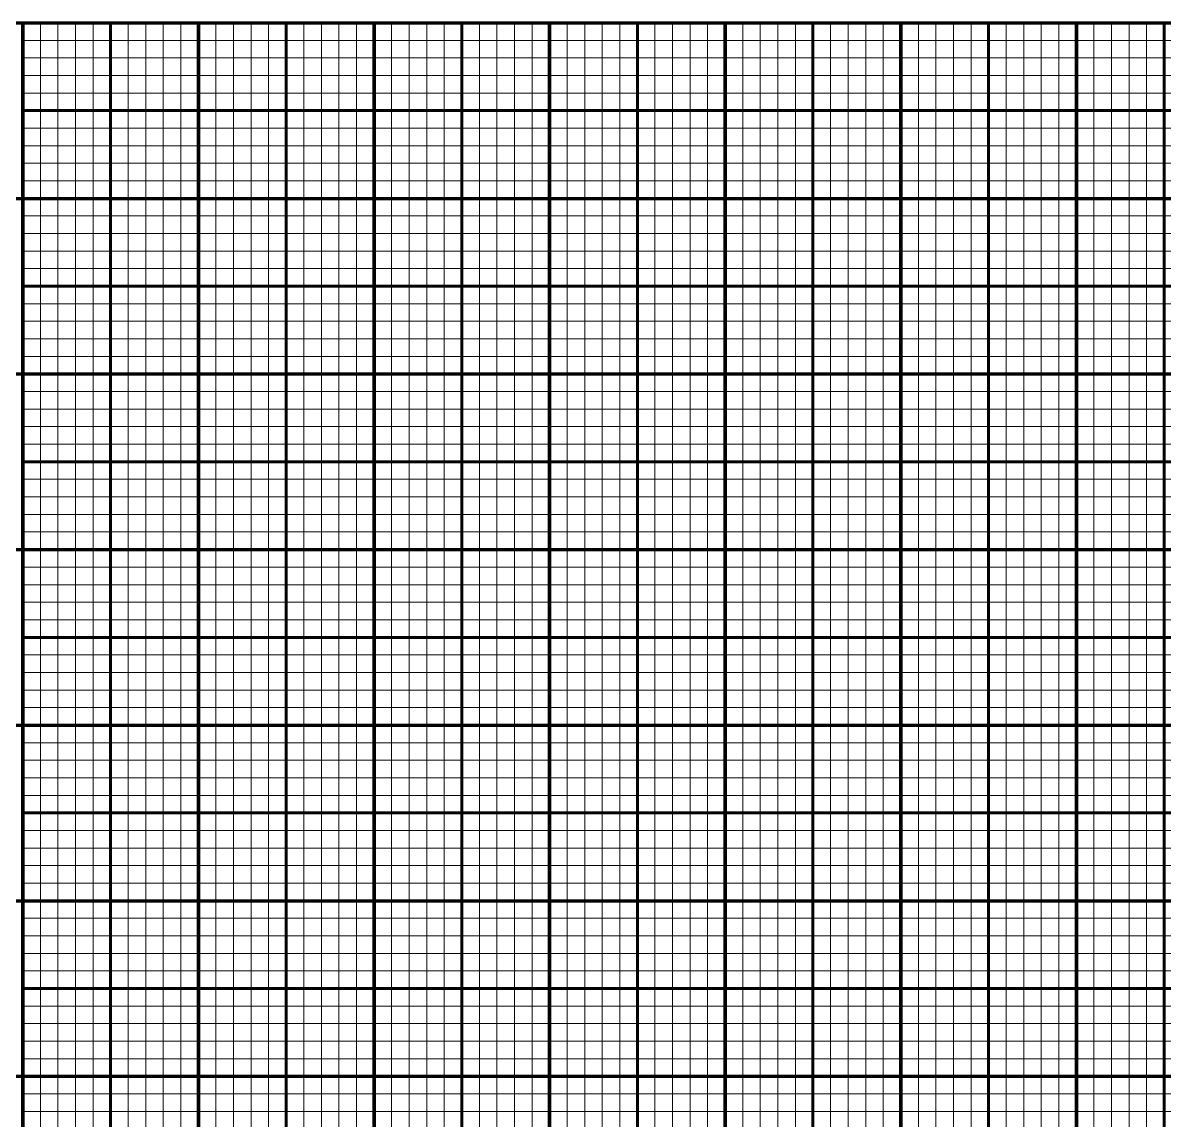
# Model space of a CAD drawing. Header units: millimetres. Extents: x -34 to 216, y -1 to 249.
# Drawn here: x 25.8 to 90.8, y 186.3 to 248.8 of the extents above; entities that cross this region are included whole.
import ezdxf

# ---------------------------------------------------------------- set-up
doc = ezdxf.new("R2010")
doc.units = ezdxf.units.MM
for name, pattern in [('K5LT_BASIC', [0]), ('K5LT_REINFORCED', [0]), ('K5LT_THIN', [0])]:
    doc.linetypes.add(name, pattern=pattern)

msp = doc.modelspace()

# ---------------------------------------------------------------- linework, layer by layer
at = {"color": 134, "linetype": 'K5LT_REINFORCED', "lineweight": 100, "true_color": 0x009696}
for p, q in [((15.771, 248.803), (25.771, 248.803)), ((25.771, 238.803), (25.771, 248.803)), ((25.771, 248.803), (35.771, 248.803)), ((25.771, 248.803), (25.771, 238.803)), ((35.771, 238.803), (35.771, 248.803)), ((35.771, 248.803), (45.771, 248.803)), ((35.771, 248.803), (35.771, 238.803)), ((45.771, 238.803), (45.771, 248.803)), ((45.771, 248.803), (55.771, 248.803)), ((45.771, 248.803), (45.771, 238.803)), ((55.771, 238.803), (55.771, 248.803)), ((55.771, 248.803), (65.771, 248.803)), ((55.771, 248.803), (55.771, 238.803)), ((65.771, 238.803), (65.771, 248.803)), ((65.771, 248.803), (75.771, 248.803)), ((65.771, 248.803), (65.771, 238.803)), ((75.771, 238.803), (75.771, 248.803)), ((75.771, 248.803), (85.771, 248.803)), ((75.771, 248.803), (75.771, 238.803)), ((85.771, 238.803), (85.771, 248.803)), ((85.771, 248.803), (95.771, 248.803)), ((85.771, 248.803), (85.771, 238.803)), ((15.771, 238.803), (25.771, 238.803)), ((15.771, 238.803), (25.771, 238.803)), ((25.771, 228.803), (25.771, 238.803)), ((25.771, 238.803), (35.771, 238.803)), ((25.771, 238.803), (25.771, 228.803)), ((25.771, 238.803), (35.771, 238.803)), ((35.771, 228.803), (35.771, 238.803)), ((35.771, 238.803), (45.771, 238.803)), ((35.771, 238.803), (35.771, 228.803)), ((35.771, 238.803), (45.771, 238.803)), ((45.771, 228.803), (45.771, 238.803)), ((45.771, 238.803), (55.771, 238.803)), ((45.771, 238.803), (45.771, 228.803)), ((45.771, 238.803), (55.771, 238.803)), ((55.771, 228.803), (55.771, 238.803)), ((55.771, 238.803), (65.771, 238.803)), ((55.771, 238.803), (55.771, 228.803)), ((55.771, 238.803), (65.771, 238.803)), ((65.771, 228.803), (65.771, 238.803)), ((65.771, 238.803), (75.771, 238.803)), ((65.771, 238.803), (65.771, 228.803)), ((65.771, 238.803), (75.771, 238.803)), ((75.771, 228.803), (75.771, 238.803)), ((75.771, 238.803), (85.771, 238.803)), ((75.771, 238.803), (75.771, 228.803)), ((75.771, 238.803), (85.771, 238.803)), ((85.771, 228.803), (85.771, 238.803)), ((85.771, 238.803), (95.771, 238.803)), ((85.771, 238.803), (85.771, 228.803)), ((85.771, 238.803), (95.771, 238.803)), ((15.771, 228.803), (25.771, 228.803)), ((15.771, 228.803), (25.771, 228.803)), ((25.771, 218.803), (25.771, 228.803)), ((25.771, 228.803), (35.771, 228.803)), ((25.771, 228.803), (25.771, 218.803)), ((25.771, 228.803), (35.771, 228.803)), ((35.771, 218.803), (35.771, 228.803)), ((35.771, 228.803), (45.771, 228.803)), ((35.771, 228.803), (35.771, 218.803)), ((35.771, 228.803), (45.771, 228.803)), ((45.771, 218.803), (45.771, 228.803)), ((45.771, 228.803), (55.771, 228.803)), ((45.771, 228.803), (45.771, 218.803)), ((45.771, 228.803), (55.771, 228.803)), ((55.771, 218.803), (55.771, 228.803)), ((55.771, 228.803), (65.771, 228.803)), ((55.771, 228.803), (55.771, 218.803)), ((55.771, 228.803), (65.771, 228.803)), ((65.771, 218.803), (65.771, 228.803)), ((65.771, 228.803), (75.771, 228.803)), ((65.771, 228.803), (65.771, 218.803)), ((65.771, 228.803), (75.771, 228.803)), ((75.771, 218.803), (75.771, 228.803)), ((75.771, 228.803), (85.771, 228.803)), ((75.771, 228.803), (75.771, 218.803)), ((75.771, 228.803), (85.771, 228.803)), ((85.771, 218.803), (85.771, 228.803)), ((85.771, 228.803), (95.771, 228.803)), ((85.771, 228.803), (85.771, 218.803)), ((85.771, 228.803), (95.771, 228.803)), ((15.771, 218.803), (25.771, 218.803)), ((15.771, 218.803), (25.771, 218.803)), ((25.771, 208.803), (25.771, 218.803)), ((25.771, 218.803), (35.771, 218.803)), ((25.771, 218.803), (25.771, 208.803)), ((25.771, 218.803), (35.771, 218.803)), ((35.771, 208.803), (35.771, 218.803)), ((35.771, 218.803), (45.771, 218.803)), ((35.771, 218.803), (35.771, 208.803)), ((35.771, 218.803), (45.771, 218.803)), ((45.771, 208.803), (45.771, 218.803)), ((45.771, 218.803), (55.771, 218.803)), ((45.771, 218.803), (45.771, 208.803)), ((45.771, 218.803), (55.771, 218.803)), ((55.771, 208.803), (55.771, 218.803)), ((55.771, 218.803), (65.771, 218.803)), ((55.771, 218.803), (55.771, 208.803)), ((55.771, 218.803), (65.771, 218.803)), ((65.771, 208.803), (65.771, 218.803)), ((65.771, 218.803), (75.771, 218.803)), ((65.771, 218.803), (65.771, 208.803)), ((65.771, 218.803), (75.771, 218.803)), ((75.771, 208.803), (75.771, 218.803)), ((75.771, 218.803), (85.771, 218.803)), ((75.771, 218.803), (75.771, 208.803)), ((75.771, 218.803), (85.771, 218.803)), ((85.771, 208.803), (85.771, 218.803)), ((85.771, 218.803), (95.771, 218.803)), ((85.771, 218.803), (85.771, 208.803)), ((85.771, 218.803), (95.771, 218.803)), ((15.771, 208.803), (25.771, 208.803)), ((15.771, 208.803), (25.771, 208.803)), ((25.771, 198.803), (25.771, 208.803)), ((25.771, 208.803), (35.771, 208.803)), ((25.771, 208.803), (25.771, 198.803)), ((25.771, 208.803), (35.771, 208.803)), ((35.771, 198.803), (35.771, 208.803)), ((35.771, 208.803), (45.771, 208.803)), ((35.771, 208.803), (35.771, 198.803)), ((35.771, 208.803), (45.771, 208.803)), ((45.771, 198.803), (45.771, 208.803)), ((45.771, 208.803), (55.771, 208.803)), ((45.771, 208.803), (45.771, 198.803)), ((45.771, 208.803), (55.771, 208.803)), ((55.771, 198.803), (55.771, 208.803)), ((55.771, 208.803), (65.771, 208.803)), ((55.771, 208.803), (55.771, 198.803)), ((55.771, 208.803), (65.771, 208.803)), ((65.771, 198.803), (65.771, 208.803)), ((65.771, 208.803), (75.771, 208.803)), ((65.771, 208.803), (65.771, 198.803)), ((65.771, 208.803), (75.771, 208.803)), ((75.771, 198.803), (75.771, 208.803)), ((75.771, 208.803), (85.771, 208.803)), ((75.771, 208.803), (75.771, 198.803)), ((75.771, 208.803), (85.771, 208.803)), ((85.771, 198.803), (85.771, 208.803)), ((85.771, 208.803), (95.771, 208.803)), ((85.771, 208.803), (85.771, 198.803)), ((85.771, 208.803), (95.771, 208.803)), ((15.771, 198.803), (25.771, 198.803)), ((15.771, 198.803), (25.771, 198.803)), ((25.771, 188.803), (25.771, 198.803)), ((25.771, 198.803), (35.771, 198.803)), ((25.771, 198.803), (25.771, 188.803)), ((25.771, 198.803), (35.771, 198.803)), ((35.771, 188.803), (35.771, 198.803)), ((35.771, 198.803), (45.771, 198.803)), ((35.771, 198.803), (35.771, 188.803)), ((35.771, 198.803), (45.771, 198.803)), ((45.771, 188.803), (45.771, 198.803)), ((45.771, 198.803), (55.771, 198.803)), ((45.771, 198.803), (45.771, 188.803)), ((45.771, 198.803), (55.771, 198.803)), ((55.771, 188.803), (55.771, 198.803)), ((55.771, 198.803), (65.771, 198.803)), ((55.771, 198.803), (55.771, 188.803)), ((55.771, 198.803), (65.771, 198.803)), ((65.771, 188.803), (65.771, 198.803)), ((65.771, 198.803), (75.771, 198.803)), ((65.771, 198.803), (65.771, 188.803)), ((65.771, 198.803), (75.771, 198.803)), ((75.771, 188.803), (75.771, 198.803)), ((75.771, 198.803), (85.771, 198.803)), ((75.771, 198.803), (75.771, 188.803)), ((75.771, 198.803), (85.771, 198.803)), ((85.771, 188.803), (85.771, 198.803)), ((85.771, 198.803), (95.771, 198.803)), ((85.771, 198.803), (85.771, 188.803)), ((85.771, 198.803), (95.771, 198.803)), ((15.771, 188.803), (25.771, 188.803)), ((15.771, 188.803), (25.771, 188.803)), ((25.771, 178.803), (25.771, 188.803)), ((25.771, 188.803), (35.771, 188.803)), ((25.771, 188.803), (25.771, 178.803)), ((25.771, 188.803), (35.771, 188.803)), ((35.771, 178.803), (35.771, 188.803)), ((35.771, 188.803), (45.771, 188.803)), ((35.771, 188.803), (35.771, 178.803)), ((35.771, 188.803), (45.771, 188.803)), ((45.771, 178.803), (45.771, 188.803)), ((45.771, 188.803), (55.771, 188.803)), ((45.771, 188.803), (45.771, 178.803)), ((45.771, 188.803), (55.771, 188.803)), ((55.771, 178.803), (55.771, 188.803)), ((55.771, 188.803), (65.771, 188.803)), ((55.771, 188.803), (55.771, 178.803)), ((55.771, 188.803), (65.771, 188.803)), ((65.771, 178.803), (65.771, 188.803)), ((65.771, 188.803), (75.771, 188.803)), ((65.771, 188.803), (65.771, 178.803)), ((65.771, 188.803), (75.771, 188.803)), ((75.771, 178.803), (75.771, 188.803)), ((75.771, 188.803), (85.771, 188.803)), ((75.771, 188.803), (75.771, 178.803)), ((75.771, 188.803), (85.771, 188.803)), ((85.771, 178.803), (85.771, 188.803)), ((85.771, 188.803), (95.771, 188.803)), ((85.771, 188.803), (85.771, 178.803)), ((85.771, 188.803), (95.771, 188.803))]:
    msp.add_line(p, q, dxfattribs=at)
at = {"color": 7, "linetype": 'K5LT_THIN', "lineweight": 18}
for p, q in [((26.771, 248.803), (26.771, 238.803)), ((27.771, 248.803), (27.771, 238.803)), ((28.771, 248.803), (28.771, 238.803)), ((29.771, 248.803), (29.771, 238.803)), ((31.771, 248.803), (31.771, 238.803)), ((32.771, 248.803), (32.771, 238.803)), ((33.771, 248.803), (33.771, 238.803)), ((34.771, 248.803), (34.771, 238.803)), ((36.771, 248.803), (36.771, 238.803)), ((37.771, 248.803), (37.771, 238.803)), ((38.771, 248.803), (38.771, 238.803)), ((39.771, 248.803), (39.771, 238.803)), ((41.771, 248.803), (41.771, 238.803)), ((42.771, 248.803), (42.771, 238.803)), ((43.771, 248.803), (43.771, 238.803)), ((44.771, 248.803), (44.771, 238.803)), ((46.771, 248.803), (46.771, 238.803)), ((47.771, 248.803), (47.771, 238.803)), ((48.771, 248.803), (48.771, 238.803)), ((49.771, 248.803), (49.771, 238.803)), ((51.771, 248.803), (51.771, 238.803)), ((52.771, 248.803), (52.771, 238.803)), ((53.771, 248.803), (53.771, 238.803)), ((54.771, 248.803), (54.771, 238.803)), ((56.771, 248.803), (56.771, 238.803)), ((57.771, 248.803), (57.771, 238.803)), ((58.771, 248.803), (58.771, 238.803)), ((59.771, 248.803), (59.771, 238.803)), ((61.771, 248.803), (61.771, 238.803)), ((62.771, 248.803), (62.771, 238.803)), ((63.771, 248.803), (63.771, 238.803)), ((64.771, 248.803), (64.771, 238.803)), ((66.771, 248.803), (66.771, 238.803)), ((67.771, 248.803), (67.771, 238.803)), ((68.771, 248.803), (68.771, 238.803)), ((69.771, 248.803), (69.771, 238.803)), ((71.771, 248.803), (71.771, 238.803)), ((72.771, 248.803), (72.771, 238.803)), ((73.771, 248.803), (73.771, 238.803)), ((74.771, 248.803), (74.771, 238.803)), ((76.771, 248.803), (76.771, 238.803)), ((77.771, 248.803), (77.771, 238.803)), ((78.771, 248.803), (78.771, 238.803)), ((79.771, 248.803), (79.771, 238.803)), ((81.771, 248.803), (81.771, 238.803)), ((82.771, 248.803), (82.771, 238.803)), ((83.771, 248.803), (83.771, 238.803)), ((84.771, 248.803), (84.771, 238.803)), ((86.771, 248.803), (86.771, 238.803)), ((87.771, 248.803), (87.771, 238.803)), ((88.771, 248.803), (88.771, 238.803)), ((89.771, 248.803), (89.771, 238.803)), ((25.771, 247.803), (35.771, 247.803)), ((35.771, 247.803), (45.771, 247.803)), ((45.771, 247.803), (55.771, 247.803)), ((55.771, 247.803), (65.771, 247.803)), ((65.771, 247.803), (75.771, 247.803)), ((75.771, 247.803), (85.771, 247.803)), ((85.771, 247.803), (95.771, 247.803)), ((25.771, 246.803), (35.771, 246.803)), ((35.771, 246.803), (45.771, 246.803)), ((45.771, 246.803), (55.771, 246.803)), ((55.771, 246.803), (65.771, 246.803)), ((65.771, 246.803), (75.771, 246.803)), ((75.771, 246.803), (85.771, 246.803)), ((85.771, 246.803), (95.771, 246.803)), ((25.771, 245.803), (35.771, 245.803)), ((35.771, 245.803), (45.771, 245.803)), ((45.771, 245.803), (55.771, 245.803)), ((55.771, 245.803), (65.771, 245.803)), ((65.771, 245.803), (75.771, 245.803)), ((75.771, 245.803), (85.771, 245.803)), ((85.771, 245.803), (95.771, 245.803)), ((25.771, 244.803), (35.771, 244.803)), ((35.771, 244.803), (45.771, 244.803)), ((45.771, 244.803), (55.771, 244.803)), ((55.771, 244.803), (65.771, 244.803)), ((65.771, 244.803), (75.771, 244.803)), ((75.771, 244.803), (85.771, 244.803)), ((85.771, 244.803), (95.771, 244.803)), ((25.771, 242.803), (35.771, 242.803)), ((35.771, 242.803), (45.771, 242.803)), ((45.771, 242.803), (55.771, 242.803)), ((55.771, 242.803), (65.771, 242.803)), ((65.771, 242.803), (75.771, 242.803)), ((75.771, 242.803), (85.771, 242.803)), ((85.771, 242.803), (95.771, 242.803)), ((25.771, 241.803), (35.771, 241.803)), ((35.771, 241.803), (45.771, 241.803)), ((45.771, 241.803), (55.771, 241.803)), ((55.771, 241.803), (65.771, 241.803)), ((65.771, 241.803), (75.771, 241.803)), ((75.771, 241.803), (85.771, 241.803)), ((85.771, 241.803), (95.771, 241.803)), ((25.771, 240.803), (35.771, 240.803)), ((35.771, 240.803), (45.771, 240.803)), ((45.771, 240.803), (55.771, 240.803)), ((55.771, 240.803), (65.771, 240.803)), ((65.771, 240.803), (75.771, 240.803)), ((75.771, 240.803), (85.771, 240.803)), ((85.771, 240.803), (95.771, 240.803)), ((25.771, 239.803), (35.771, 239.803)), ((35.771, 239.803), (45.771, 239.803)), ((45.771, 239.803), (55.771, 239.803)), ((55.771, 239.803), (65.771, 239.803)), ((65.771, 239.803), (75.771, 239.803)), ((75.771, 239.803), (85.771, 239.803)), ((85.771, 239.803), (95.771, 239.803)), ((26.771, 238.803), (26.771, 228.803)), ((27.771, 238.803), (27.771, 228.803)), ((28.771, 238.803), (28.771, 228.803)), ((29.771, 238.803), (29.771, 228.803)), ((31.771, 238.803), (31.771, 228.803)), ((32.771, 238.803), (32.771, 228.803)), ((33.771, 238.803), (33.771, 228.803)), ((34.771, 238.803), (34.771, 228.803)), ((36.771, 238.803), (36.771, 228.803)), ((37.771, 238.803), (37.771, 228.803)), ((38.771, 238.803), (38.771, 228.803)), ((39.771, 238.803), (39.771, 228.803)), ((41.771, 238.803), (41.771, 228.803)), ((42.771, 238.803), (42.771, 228.803)), ((43.771, 238.803), (43.771, 228.803)), ((44.771, 238.803), (44.771, 228.803)), ((46.771, 238.803), (46.771, 228.803)), ((47.771, 238.803), (47.771, 228.803)), ((48.771, 238.803), (48.771, 228.803)), ((49.771, 238.803), (49.771, 228.803)), ((51.771, 238.803), (51.771, 228.803)), ((52.771, 238.803), (52.771, 228.803)), ((53.771, 238.803), (53.771, 228.803)), ((54.771, 238.803), (54.771, 228.803)), ((56.771, 238.803), (56.771, 228.803)), ((57.771, 238.803), (57.771, 228.803)), ((58.771, 238.803), (58.771, 228.803)), ((59.771, 238.803), (59.771, 228.803)), ((61.771, 238.803), (61.771, 228.803)), ((62.771, 238.803), (62.771, 228.803)), ((63.771, 238.803), (63.771, 228.803)), ((64.771, 238.803), (64.771, 228.803)), ((66.771, 238.803), (66.771, 228.803)), ((67.771, 238.803), (67.771, 228.803)), ((68.771, 238.803), (68.771, 228.803)), ((69.771, 238.803), (69.771, 228.803)), ((71.771, 238.803), (71.771, 228.803)), ((72.771, 238.803), (72.771, 228.803)), ((73.771, 238.803), (73.771, 228.803)), ((74.771, 238.803), (74.771, 228.803)), ((76.771, 238.803), (76.771, 228.803)), ((77.771, 238.803), (77.771, 228.803)), ((78.771, 238.803), (78.771, 228.803)), ((79.771, 238.803), (79.771, 228.803)), ((81.771, 238.803), (81.771, 228.803)), ((82.771, 238.803), (82.771, 228.803)), ((83.771, 238.803), (83.771, 228.803)), ((84.771, 238.803), (84.771, 228.803)), ((86.771, 238.803), (86.771, 228.803)), ((87.771, 238.803), (87.771, 228.803)), ((88.771, 238.803), (88.771, 228.803)), ((89.771, 238.803), (89.771, 228.803)), ((25.771, 237.803), (35.771, 237.803)), ((35.771, 237.803), (45.771, 237.803)), ((45.771, 237.803), (55.771, 237.803)), ((55.771, 237.803), (65.771, 237.803)), ((65.771, 237.803), (75.771, 237.803)), ((75.771, 237.803), (85.771, 237.803)), ((85.771, 237.803), (95.771, 237.803)), ((25.771, 236.803), (35.771, 236.803)), ((35.771, 236.803), (45.771, 236.803)), ((45.771, 236.803), (55.771, 236.803)), ((55.771, 236.803), (65.771, 236.803)), ((65.771, 236.803), (75.771, 236.803)), ((75.771, 236.803), (85.771, 236.803)), ((85.771, 236.803), (95.771, 236.803)), ((25.771, 235.803), (35.771, 235.803)), ((35.771, 235.803), (45.771, 235.803)), ((45.771, 235.803), (55.771, 235.803)), ((55.771, 235.803), (65.771, 235.803)), ((65.771, 235.803), (75.771, 235.803)), ((75.771, 235.803), (85.771, 235.803)), ((85.771, 235.803), (95.771, 235.803)), ((25.771, 234.803), (35.771, 234.803)), ((35.771, 234.803), (45.771, 234.803)), ((45.771, 234.803), (55.771, 234.803)), ((55.771, 234.803), (65.771, 234.803)), ((65.771, 234.803), (75.771, 234.803)), ((75.771, 234.803), (85.771, 234.803)), ((85.771, 234.803), (95.771, 234.803)), ((25.771, 232.803), (35.771, 232.803)), ((35.771, 232.803), (45.771, 232.803)), ((45.771, 232.803), (55.771, 232.803)), ((55.771, 232.803), (65.771, 232.803)), ((65.771, 232.803), (75.771, 232.803)), ((75.771, 232.803), (85.771, 232.803)), ((85.771, 232.803), (95.771, 232.803)), ((25.771, 231.803), (35.771, 231.803)), ((35.771, 231.803), (45.771, 231.803)), ((45.771, 231.803), (55.771, 231.803)), ((55.771, 231.803), (65.771, 231.803)), ((65.771, 231.803), (75.771, 231.803)), ((75.771, 231.803), (85.771, 231.803)), ((85.771, 231.803), (95.771, 231.803)), ((25.771, 230.803), (35.771, 230.803)), ((35.771, 230.803), (45.771, 230.803)), ((45.771, 230.803), (55.771, 230.803)), ((55.771, 230.803), (65.771, 230.803)), ((65.771, 230.803), (75.771, 230.803)), ((75.771, 230.803), (85.771, 230.803)), ((85.771, 230.803), (95.771, 230.803)), ((25.771, 229.803), (35.771, 229.803)), ((35.771, 229.803), (45.771, 229.803)), ((45.771, 229.803), (55.771, 229.803)), ((55.771, 229.803), (65.771, 229.803)), ((65.771, 229.803), (75.771, 229.803)), ((75.771, 229.803), (85.771, 229.803)), ((85.771, 229.803), (95.771, 229.803)), ((26.771, 228.803), (26.771, 218.803)), ((27.771, 228.803), (27.771, 218.803)), ((28.771, 228.803), (28.771, 218.803)), ((29.771, 228.803), (29.771, 218.803)), ((31.771, 228.803), (31.771, 218.803)), ((32.771, 228.803), (32.771, 218.803)), ((33.771, 228.803), (33.771, 218.803)), ((34.771, 228.803), (34.771, 218.803)), ((36.771, 228.803), (36.771, 218.803)), ((37.771, 228.803), (37.771, 218.803)), ((38.771, 228.803), (38.771, 218.803)), ((39.771, 228.803), (39.771, 218.803)), ((41.771, 228.803), (41.771, 218.803)), ((42.771, 228.803), (42.771, 218.803)), ((43.771, 228.803), (43.771, 218.803)), ((44.771, 228.803), (44.771, 218.803)), ((46.771, 228.803), (46.771, 218.803)), ((47.771, 228.803), (47.771, 218.803)), ((48.771, 228.803), (48.771, 218.803)), ((49.771, 228.803), (49.771, 218.803)), ((51.771, 228.803), (51.771, 218.803)), ((52.771, 228.803), (52.771, 218.803)), ((53.771, 228.803), (53.771, 218.803)), ((54.771, 228.803), (54.771, 218.803)), ((56.771, 228.803), (56.771, 218.803)), ((57.771, 228.803), (57.771, 218.803)), ((58.771, 228.803), (58.771, 218.803)), ((59.771, 228.803), (59.771, 218.803)), ((61.771, 228.803), (61.771, 218.803)), ((62.771, 228.803), (62.771, 218.803)), ((63.771, 228.803), (63.771, 218.803)), ((64.771, 228.803), (64.771, 218.803)), ((66.771, 228.803), (66.771, 218.803)), ((67.771, 228.803), (67.771, 218.803)), ((68.771, 228.803), (68.771, 218.803)), ((69.771, 228.803), (69.771, 218.803)), ((71.771, 228.803), (71.771, 218.803)), ((72.771, 228.803), (72.771, 218.803)), ((73.771, 228.803), (73.771, 218.803)), ((74.771, 228.803), (74.771, 218.803)), ((76.771, 228.803), (76.771, 218.803)), ((77.771, 228.803), (77.771, 218.803)), ((78.771, 228.803), (78.771, 218.803)), ((79.771, 228.803), (79.771, 218.803)), ((81.771, 228.803), (81.771, 218.803)), ((82.771, 228.803), (82.771, 218.803)), ((83.771, 228.803), (83.771, 218.803)), ((84.771, 228.803), (84.771, 218.803)), ((86.771, 228.803), (86.771, 218.803)), ((87.771, 228.803), (87.771, 218.803)), ((88.771, 228.803), (88.771, 218.803)), ((89.771, 228.803), (89.771, 218.803)), ((25.771, 227.803), (35.771, 227.803)), ((35.771, 227.803), (45.771, 227.803)), ((45.771, 227.803), (55.771, 227.803)), ((55.771, 227.803), (65.771, 227.803)), ((65.771, 227.803), (75.771, 227.803)), ((75.771, 227.803), (85.771, 227.803)), ((85.771, 227.803), (95.771, 227.803)), ((25.771, 226.803), (35.771, 226.803)), ((35.771, 226.803), (45.771, 226.803)), ((45.771, 226.803), (55.771, 226.803)), ((55.771, 226.803), (65.771, 226.803)), ((65.771, 226.803), (75.771, 226.803)), ((75.771, 226.803), (85.771, 226.803)), ((85.771, 226.803), (95.771, 226.803)), ((25.771, 225.803), (35.771, 225.803)), ((35.771, 225.803), (45.771, 225.803)), ((45.771, 225.803), (55.771, 225.803)), ((55.771, 225.803), (65.771, 225.803)), ((65.771, 225.803), (75.771, 225.803)), ((75.771, 225.803), (85.771, 225.803)), ((85.771, 225.803), (95.771, 225.803)), ((25.771, 224.803), (35.771, 224.803)), ((35.771, 224.803), (45.771, 224.803)), ((45.771, 224.803), (55.771, 224.803)), ((55.771, 224.803), (65.771, 224.803)), ((65.771, 224.803), (75.771, 224.803)), ((75.771, 224.803), (85.771, 224.803)), ((85.771, 224.803), (95.771, 224.803)), ((25.771, 222.803), (35.771, 222.803)), ((35.771, 222.803), (45.771, 222.803)), ((45.771, 222.803), (55.771, 222.803)), ((55.771, 222.803), (65.771, 222.803)), ((65.771, 222.803), (75.771, 222.803)), ((75.771, 222.803), (85.771, 222.803)), ((85.771, 222.803), (95.771, 222.803)), ((25.771, 221.803), (35.771, 221.803)), ((35.771, 221.803), (45.771, 221.803)), ((45.771, 221.803), (55.771, 221.803)), ((55.771, 221.803), (65.771, 221.803)), ((65.771, 221.803), (75.771, 221.803)), ((75.771, 221.803), (85.771, 221.803)), ((85.771, 221.803), (95.771, 221.803)), ((25.771, 220.803), (35.771, 220.803)), ((35.771, 220.803), (45.771, 220.803)), ((45.771, 220.803), (55.771, 220.803)), ((55.771, 220.803), (65.771, 220.803)), ((65.771, 220.803), (75.771, 220.803)), ((75.771, 220.803), (85.771, 220.803)), ((85.771, 220.803), (95.771, 220.803)), ((25.771, 219.803), (35.771, 219.803)), ((35.771, 219.803), (45.771, 219.803)), ((45.771, 219.803), (55.771, 219.803)), ((55.771, 219.803), (65.771, 219.803)), ((65.771, 219.803), (75.771, 219.803)), ((75.771, 219.803), (85.771, 219.803)), ((85.771, 219.803), (95.771, 219.803)), ((26.771, 218.803), (26.771, 208.803)), ((27.771, 218.803), (27.771, 208.803)), ((28.771, 218.803), (28.771, 208.803)), ((29.771, 218.803), (29.771, 208.803)), ((31.771, 218.803), (31.771, 208.803)), ((32.771, 218.803), (32.771, 208.803)), ((33.771, 218.803), (33.771, 208.803)), ((34.771, 218.803), (34.771, 208.803)), ((36.771, 218.803), (36.771, 208.803)), ((37.771, 218.803), (37.771, 208.803)), ((38.771, 218.803), (38.771, 208.803)), ((39.771, 218.803), (39.771, 208.803)), ((41.771, 218.803), (41.771, 208.803)), ((42.771, 218.803), (42.771, 208.803)), ((43.771, 218.803), (43.771, 208.803)), ((44.771, 218.803), (44.771, 208.803)), ((46.771, 218.803), (46.771, 208.803)), ((47.771, 218.803), (47.771, 208.803)), ((48.771, 218.803), (48.771, 208.803)), ((49.771, 218.803), (49.771, 208.803)), ((51.771, 218.803), (51.771, 208.803)), ((52.771, 218.803), (52.771, 208.803)), ((53.771, 218.803), (53.771, 208.803)), ((54.771, 218.803), (54.771, 208.803)), ((56.771, 218.803), (56.771, 208.803)), ((57.771, 218.803), (57.771, 208.803)), ((58.771, 218.803), (58.771, 208.803)), ((59.771, 218.803), (59.771, 208.803)), ((61.771, 218.803), (61.771, 208.803)), ((62.771, 218.803), (62.771, 208.803)), ((63.771, 218.803), (63.771, 208.803)), ((64.771, 218.803), (64.771, 208.803)), ((66.771, 218.803), (66.771, 208.803)), ((67.771, 218.803), (67.771, 208.803)), ((68.771, 218.803), (68.771, 208.803)), ((69.771, 218.803), (69.771, 208.803)), ((71.771, 218.803), (71.771, 208.803)), ((72.771, 218.803), (72.771, 208.803)), ((73.771, 218.803), (73.771, 208.803)), ((74.771, 218.803), (74.771, 208.803)), ((76.771, 218.803), (76.771, 208.803)), ((77.771, 218.803), (77.771, 208.803)), ((78.771, 218.803), (78.771, 208.803)), ((79.771, 218.803), (79.771, 208.803)), ((81.771, 218.803), (81.771, 208.803)), ((82.771, 218.803), (82.771, 208.803)), ((83.771, 218.803), (83.771, 208.803)), ((84.771, 218.803), (84.771, 208.803)), ((86.771, 218.803), (86.771, 208.803)), ((87.771, 218.803), (87.771, 208.803)), ((88.771, 218.803), (88.771, 208.803)), ((89.771, 218.803), (89.771, 208.803)), ((25.771, 217.803), (35.771, 217.803)), ((35.771, 217.803), (45.771, 217.803)), ((45.771, 217.803), (55.771, 217.803)), ((55.771, 217.803), (65.771, 217.803)), ((65.771, 217.803), (75.771, 217.803)), ((75.771, 217.803), (85.771, 217.803)), ((85.771, 217.803), (95.771, 217.803)), ((25.771, 216.803), (35.771, 216.803)), ((35.771, 216.803), (45.771, 216.803)), ((45.771, 216.803), (55.771, 216.803)), ((55.771, 216.803), (65.771, 216.803)), ((65.771, 216.803), (75.771, 216.803)), ((75.771, 216.803), (85.771, 216.803)), ((85.771, 216.803), (95.771, 216.803)), ((25.771, 215.803), (35.771, 215.803)), ((35.771, 215.803), (45.771, 215.803)), ((45.771, 215.803), (55.771, 215.803)), ((55.771, 215.803), (65.771, 215.803)), ((65.771, 215.803), (75.771, 215.803)), ((75.771, 215.803), (85.771, 215.803)), ((85.771, 215.803), (95.771, 215.803)), ((25.771, 214.803), (35.771, 214.803)), ((35.771, 214.803), (45.771, 214.803)), ((45.771, 214.803), (55.771, 214.803)), ((55.771, 214.803), (65.771, 214.803)), ((65.771, 214.803), (75.771, 214.803)), ((75.771, 214.803), (85.771, 214.803)), ((85.771, 214.803), (95.771, 214.803)), ((25.771, 212.803), (35.771, 212.803)), ((35.771, 212.803), (45.771, 212.803)), ((45.771, 212.803), (55.771, 212.803)), ((55.771, 212.803), (65.771, 212.803)), ((65.771, 212.803), (75.771, 212.803)), ((75.771, 212.803), (85.771, 212.803)), ((85.771, 212.803), (95.771, 212.803)), ((25.771, 211.803), (35.771, 211.803)), ((35.771, 211.803), (45.771, 211.803)), ((45.771, 211.803), (55.771, 211.803)), ((55.771, 211.803), (65.771, 211.803)), ((65.771, 211.803), (75.771, 211.803)), ((75.771, 211.803), (85.771, 211.803)), ((85.771, 211.803), (95.771, 211.803)), ((25.771, 210.803), (35.771, 210.803)), ((35.771, 210.803), (45.771, 210.803)), ((45.771, 210.803), (55.771, 210.803)), ((55.771, 210.803), (65.771, 210.803)), ((65.771, 210.803), (75.771, 210.803)), ((75.771, 210.803), (85.771, 210.803)), ((85.771, 210.803), (95.771, 210.803)), ((25.771, 209.803), (35.771, 209.803)), ((35.771, 209.803), (45.771, 209.803)), ((45.771, 209.803), (55.771, 209.803)), ((55.771, 209.803), (65.771, 209.803)), ((65.771, 209.803), (75.771, 209.803)), ((75.771, 209.803), (85.771, 209.803)), ((85.771, 209.803), (95.771, 209.803)), ((26.771, 208.803), (26.771, 198.803)), ((27.771, 208.803), (27.771, 198.803)), ((28.771, 208.803), (28.771, 198.803)), ((29.771, 208.803), (29.771, 198.803)), ((31.771, 208.803), (31.771, 198.803)), ((32.771, 208.803), (32.771, 198.803)), ((33.771, 208.803), (33.771, 198.803)), ((34.771, 208.803), (34.771, 198.803)), ((36.771, 208.803), (36.771, 198.803)), ((37.771, 208.803), (37.771, 198.803)), ((38.771, 208.803), (38.771, 198.803)), ((39.771, 208.803), (39.771, 198.803)), ((41.771, 208.803), (41.771, 198.803)), ((42.771, 208.803), (42.771, 198.803)), ((43.771, 208.803), (43.771, 198.803)), ((44.771, 208.803), (44.771, 198.803)), ((46.771, 208.803), (46.771, 198.803)), ((47.771, 208.803), (47.771, 198.803)), ((48.771, 208.803), (48.771, 198.803)), ((49.771, 208.803), (49.771, 198.803)), ((51.771, 208.803), (51.771, 198.803)), ((52.771, 208.803), (52.771, 198.803)), ((53.771, 208.803), (53.771, 198.803)), ((54.771, 208.803), (54.771, 198.803)), ((56.771, 208.803), (56.771, 198.803)), ((57.771, 208.803), (57.771, 198.803)), ((58.771, 208.803), (58.771, 198.803)), ((59.771, 208.803), (59.771, 198.803)), ((61.771, 208.803), (61.771, 198.803)), ((62.771, 208.803), (62.771, 198.803)), ((63.771, 208.803), (63.771, 198.803)), ((64.771, 208.803), (64.771, 198.803)), ((66.771, 208.803), (66.771, 198.803)), ((67.771, 208.803), (67.771, 198.803)), ((68.771, 208.803), (68.771, 198.803)), ((69.771, 208.803), (69.771, 198.803)), ((71.771, 208.803), (71.771, 198.803)), ((72.771, 208.803), (72.771, 198.803)), ((73.771, 208.803), (73.771, 198.803)), ((74.771, 208.803), (74.771, 198.803)), ((76.771, 208.803), (76.771, 198.803)), ((77.771, 208.803), (77.771, 198.803)), ((78.771, 208.803), (78.771, 198.803)), ((79.771, 208.803), (79.771, 198.803)), ((81.771, 208.803), (81.771, 198.803)), ((82.771, 208.803), (82.771, 198.803)), ((83.771, 208.803), (83.771, 198.803)), ((84.771, 208.803), (84.771, 198.803)), ((86.771, 208.803), (86.771, 198.803)), ((87.771, 208.803), (87.771, 198.803)), ((88.771, 208.803), (88.771, 198.803)), ((89.771, 208.803), (89.771, 198.803)), ((25.771, 207.803), (35.771, 207.803)), ((35.771, 207.803), (45.771, 207.803)), ((45.771, 207.803), (55.771, 207.803)), ((55.771, 207.803), (65.771, 207.803)), ((65.771, 207.803), (75.771, 207.803)), ((75.771, 207.803), (85.771, 207.803)), ((85.771, 207.803), (95.771, 207.803)), ((25.771, 206.803), (35.771, 206.803)), ((35.771, 206.803), (45.771, 206.803)), ((45.771, 206.803), (55.771, 206.803)), ((55.771, 206.803), (65.771, 206.803)), ((65.771, 206.803), (75.771, 206.803)), ((75.771, 206.803), (85.771, 206.803)), ((85.771, 206.803), (95.771, 206.803)), ((25.771, 205.803), (35.771, 205.803)), ((35.771, 205.803), (45.771, 205.803)), ((45.771, 205.803), (55.771, 205.803)), ((55.771, 205.803), (65.771, 205.803)), ((65.771, 205.803), (75.771, 205.803)), ((75.771, 205.803), (85.771, 205.803)), ((85.771, 205.803), (95.771, 205.803)), ((25.771, 204.803), (35.771, 204.803)), ((35.771, 204.803), (45.771, 204.803)), ((45.771, 204.803), (55.771, 204.803)), ((55.771, 204.803), (65.771, 204.803)), ((65.771, 204.803), (75.771, 204.803)), ((75.771, 204.803), (85.771, 204.803)), ((85.771, 204.803), (95.771, 204.803)), ((25.771, 202.803), (35.771, 202.803)), ((35.771, 202.803), (45.771, 202.803)), ((45.771, 202.803), (55.771, 202.803)), ((55.771, 202.803), (65.771, 202.803)), ((65.771, 202.803), (75.771, 202.803)), ((75.771, 202.803), (85.771, 202.803)), ((85.771, 202.803), (95.771, 202.803)), ((25.771, 201.803), (35.771, 201.803)), ((35.771, 201.803), (45.771, 201.803)), ((45.771, 201.803), (55.771, 201.803)), ((55.771, 201.803), (65.771, 201.803)), ((65.771, 201.803), (75.771, 201.803)), ((75.771, 201.803), (85.771, 201.803)), ((85.771, 201.803), (95.771, 201.803)), ((25.771, 200.803), (35.771, 200.803)), ((35.771, 200.803), (45.771, 200.803)), ((45.771, 200.803), (55.771, 200.803)), ((55.771, 200.803), (65.771, 200.803)), ((65.771, 200.803), (75.771, 200.803)), ((75.771, 200.803), (85.771, 200.803)), ((85.771, 200.803), (95.771, 200.803)), ((25.771, 199.803), (35.771, 199.803)), ((35.771, 199.803), (45.771, 199.803)), ((45.771, 199.803), (55.771, 199.803)), ((55.771, 199.803), (65.771, 199.803)), ((65.771, 199.803), (75.771, 199.803)), ((75.771, 199.803), (85.771, 199.803)), ((85.771, 199.803), (95.771, 199.803)), ((26.771, 198.803), (26.771, 188.803)), ((27.771, 198.803), (27.771, 188.803)), ((28.771, 198.803), (28.771, 188.803)), ((29.771, 198.803), (29.771, 188.803)), ((31.771, 198.803), (31.771, 188.803)), ((32.771, 198.803), (32.771, 188.803)), ((33.771, 198.803), (33.771, 188.803)), ((34.771, 198.803), (34.771, 188.803)), ((36.771, 198.803), (36.771, 188.803)), ((37.771, 198.803), (37.771, 188.803)), ((38.771, 198.803), (38.771, 188.803)), ((39.771, 198.803), (39.771, 188.803)), ((41.771, 198.803), (41.771, 188.803)), ((42.771, 198.803), (42.771, 188.803)), ((43.771, 198.803), (43.771, 188.803)), ((44.771, 198.803), (44.771, 188.803)), ((46.771, 198.803), (46.771, 188.803)), ((47.771, 198.803), (47.771, 188.803)), ((48.771, 198.803), (48.771, 188.803)), ((49.771, 198.803), (49.771, 188.803)), ((51.771, 198.803), (51.771, 188.803)), ((52.771, 198.803), (52.771, 188.803)), ((53.771, 198.803), (53.771, 188.803)), ((54.771, 198.803), (54.771, 188.803)), ((56.771, 198.803), (56.771, 188.803)), ((57.771, 198.803), (57.771, 188.803)), ((58.771, 198.803), (58.771, 188.803)), ((59.771, 198.803), (59.771, 188.803)), ((61.771, 198.803), (61.771, 188.803)), ((62.771, 198.803), (62.771, 188.803)), ((63.771, 198.803), (63.771, 188.803)), ((64.771, 198.803), (64.771, 188.803)), ((66.771, 198.803), (66.771, 188.803)), ((67.771, 198.803), (67.771, 188.803)), ((68.771, 198.803), (68.771, 188.803)), ((69.771, 198.803), (69.771, 188.803)), ((71.771, 198.803), (71.771, 188.803)), ((72.771, 198.803), (72.771, 188.803)), ((73.771, 198.803), (73.771, 188.803)), ((74.771, 198.803), (74.771, 188.803)), ((76.771, 198.803), (76.771, 188.803)), ((77.771, 198.803), (77.771, 188.803)), ((78.771, 198.803), (78.771, 188.803)), ((79.771, 198.803), (79.771, 188.803)), ((81.771, 198.803), (81.771, 188.803)), ((82.771, 198.803), (82.771, 188.803)), ((83.771, 198.803), (83.771, 188.803)), ((84.771, 198.803), (84.771, 188.803)), ((86.771, 198.803), (86.771, 188.803)), ((87.771, 198.803), (87.771, 188.803)), ((88.771, 198.803), (88.771, 188.803)), ((89.771, 198.803), (89.771, 188.803)), ((25.771, 197.803), (35.771, 197.803)), ((35.771, 197.803), (45.771, 197.803)), ((45.771, 197.803), (55.771, 197.803)), ((55.771, 197.803), (65.771, 197.803)), ((65.771, 197.803), (75.771, 197.803)), ((75.771, 197.803), (85.771, 197.803)), ((85.771, 197.803), (95.771, 197.803)), ((25.771, 196.803), (35.771, 196.803)), ((35.771, 196.803), (45.771, 196.803)), ((45.771, 196.803), (55.771, 196.803)), ((55.771, 196.803), (65.771, 196.803)), ((65.771, 196.803), (75.771, 196.803)), ((75.771, 196.803), (85.771, 196.803)), ((85.771, 196.803), (95.771, 196.803)), ((25.771, 195.803), (35.771, 195.803)), ((35.771, 195.803), (45.771, 195.803)), ((45.771, 195.803), (55.771, 195.803)), ((55.771, 195.803), (65.771, 195.803)), ((65.771, 195.803), (75.771, 195.803)), ((75.771, 195.803), (85.771, 195.803)), ((85.771, 195.803), (95.771, 195.803)), ((25.771, 194.803), (35.771, 194.803)), ((35.771, 194.803), (45.771, 194.803)), ((45.771, 194.803), (55.771, 194.803)), ((55.771, 194.803), (65.771, 194.803)), ((65.771, 194.803), (75.771, 194.803)), ((75.771, 194.803), (85.771, 194.803)), ((85.771, 194.803), (95.771, 194.803)), ((25.771, 192.803), (35.771, 192.803)), ((35.771, 192.803), (45.771, 192.803)), ((45.771, 192.803), (55.771, 192.803)), ((55.771, 192.803), (65.771, 192.803)), ((65.771, 192.803), (75.771, 192.803)), ((75.771, 192.803), (85.771, 192.803)), ((85.771, 192.803), (95.771, 192.803)), ((25.771, 191.803), (35.771, 191.803)), ((35.771, 191.803), (45.771, 191.803)), ((45.771, 191.803), (55.771, 191.803)), ((55.771, 191.803), (65.771, 191.803)), ((65.771, 191.803), (75.771, 191.803)), ((75.771, 191.803), (85.771, 191.803)), ((85.771, 191.803), (95.771, 191.803)), ((25.771, 190.803), (35.771, 190.803)), ((35.771, 190.803), (45.771, 190.803)), ((45.771, 190.803), (55.771, 190.803)), ((55.771, 190.803), (65.771, 190.803)), ((65.771, 190.803), (75.771, 190.803)), ((75.771, 190.803), (85.771, 190.803)), ((85.771, 190.803), (95.771, 190.803)), ((25.771, 189.803), (35.771, 189.803)), ((35.771, 189.803), (45.771, 189.803)), ((45.771, 189.803), (55.771, 189.803)), ((55.771, 189.803), (65.771, 189.803)), ((65.771, 189.803), (75.771, 189.803)), ((75.771, 189.803), (85.771, 189.803)), ((85.771, 189.803), (95.771, 189.803)), ((26.771, 188.803), (26.771, 178.803)), ((27.771, 188.803), (27.771, 178.803)), ((28.771, 188.803), (28.771, 178.803)), ((29.771, 188.803), (29.771, 178.803)), ((31.771, 188.803), (31.771, 178.803)), ((32.771, 188.803), (32.771, 178.803)), ((33.771, 188.803), (33.771, 178.803)), ((34.771, 188.803), (34.771, 178.803)), ((36.771, 188.803), (36.771, 178.803)), ((37.771, 188.803), (37.771, 178.803)), ((38.771, 188.803), (38.771, 178.803)), ((39.771, 188.803), (39.771, 178.803)), ((41.771, 188.803), (41.771, 178.803)), ((42.771, 188.803), (42.771, 178.803)), ((43.771, 188.803), (43.771, 178.803)), ((44.771, 188.803), (44.771, 178.803)), ((46.771, 188.803), (46.771, 178.803)), ((47.771, 188.803), (47.771, 178.803)), ((48.771, 188.803), (48.771, 178.803)), ((49.771, 188.803), (49.771, 178.803)), ((51.771, 188.803), (51.771, 178.803)), ((52.771, 188.803), (52.771, 178.803)), ((53.771, 188.803), (53.771, 178.803)), ((54.771, 188.803), (54.771, 178.803)), ((56.771, 188.803), (56.771, 178.803)), ((57.771, 188.803), (57.771, 178.803)), ((58.771, 188.803), (58.771, 178.803)), ((59.771, 188.803), (59.771, 178.803)), ((61.771, 188.803), (61.771, 178.803)), ((62.771, 188.803), (62.771, 178.803)), ((63.771, 188.803), (63.771, 178.803)), ((64.771, 188.803), (64.771, 178.803)), ((66.771, 188.803), (66.771, 178.803)), ((67.771, 188.803), (67.771, 178.803)), ((68.771, 188.803), (68.771, 178.803)), ((69.771, 188.803), (69.771, 178.803)), ((71.771, 188.803), (71.771, 178.803)), ((72.771, 188.803), (72.771, 178.803)), ((73.771, 188.803), (73.771, 178.803)), ((74.771, 188.803), (74.771, 178.803)), ((76.771, 188.803), (76.771, 178.803)), ((77.771, 188.803), (77.771, 178.803)), ((78.771, 188.803), (78.771, 178.803)), ((79.771, 188.803), (79.771, 178.803)), ((81.771, 188.803), (81.771, 178.803)), ((82.771, 188.803), (82.771, 178.803)), ((83.771, 188.803), (83.771, 178.803)), ((84.771, 188.803), (84.771, 178.803)), ((86.771, 188.803), (86.771, 178.803)), ((87.771, 188.803), (87.771, 178.803)), ((88.771, 188.803), (88.771, 178.803)), ((89.771, 188.803), (89.771, 178.803)), ((25.771, 187.803), (35.771, 187.803)), ((35.771, 187.803), (45.771, 187.803)), ((45.771, 187.803), (55.771, 187.803)), ((55.771, 187.803), (65.771, 187.803)), ((65.771, 187.803), (75.771, 187.803)), ((75.771, 187.803), (85.771, 187.803)), ((85.771, 187.803), (95.771, 187.803)), ((25.771, 186.803), (35.771, 186.803)), ((35.771, 186.803), (45.771, 186.803)), ((45.771, 186.803), (55.771, 186.803)), ((55.771, 186.803), (65.771, 186.803)), ((65.771, 186.803), (75.771, 186.803)), ((75.771, 186.803), (85.771, 186.803)), ((85.771, 186.803), (95.771, 186.803))]:
    msp.add_line(p, q, dxfattribs=at)
at = {"color": 150, "linetype": 'K5LT_BASIC', "lineweight": 60, "true_color": 0x0080ff}
for p, q in [((30.771, 248.803), (30.771, 238.803)), ((40.771, 248.803), (40.771, 238.803)), ((50.771, 248.803), (50.771, 238.803)), ((60.771, 248.803), (60.771, 238.803)), ((70.771, 248.803), (70.771, 238.803)), ((80.771, 248.803), (80.771, 238.803)), ((90.771, 248.803), (90.771, 238.803)), ((25.771, 243.803), (35.771, 243.803)), ((35.771, 243.803), (45.771, 243.803)), ((45.771, 243.803), (55.771, 243.803)), ((55.771, 243.803), (65.771, 243.803)), ((65.771, 243.803), (75.771, 243.803)), ((75.771, 243.803), (85.771, 243.803)), ((85.771, 243.803), (95.771, 243.803)), ((30.771, 238.803), (30.771, 228.803)), ((40.771, 238.803), (40.771, 228.803)), ((50.771, 238.803), (50.771, 228.803)), ((60.771, 238.803), (60.771, 228.803)), ((70.771, 238.803), (70.771, 228.803)), ((80.771, 238.803), (80.771, 228.803)), ((90.771, 238.803), (90.771, 228.803)), ((25.771, 233.803), (35.771, 233.803)), ((35.771, 233.803), (45.771, 233.803)), ((45.771, 233.803), (55.771, 233.803)), ((55.771, 233.803), (65.771, 233.803)), ((65.771, 233.803), (75.771, 233.803)), ((75.771, 233.803), (85.771, 233.803)), ((85.771, 233.803), (95.771, 233.803)), ((30.771, 228.803), (30.771, 218.803)), ((40.771, 228.803), (40.771, 218.803)), ((50.771, 228.803), (50.771, 218.803)), ((60.771, 228.803), (60.771, 218.803)), ((70.771, 228.803), (70.771, 218.803)), ((80.771, 228.803), (80.771, 218.803)), ((90.771, 228.803), (90.771, 218.803)), ((25.771, 223.803), (35.771, 223.803)), ((35.771, 223.803), (45.771, 223.803)), ((45.771, 223.803), (55.771, 223.803)), ((55.771, 223.803), (65.771, 223.803)), ((65.771, 223.803), (75.771, 223.803)), ((75.771, 223.803), (85.771, 223.803)), ((85.771, 223.803), (95.771, 223.803)), ((30.771, 218.803), (30.771, 208.803)), ((40.771, 218.803), (40.771, 208.803)), ((50.771, 218.803), (50.771, 208.803)), ((60.771, 218.803), (60.771, 208.803)), ((70.771, 218.803), (70.771, 208.803)), ((80.771, 218.803), (80.771, 208.803)), ((90.771, 218.803), (90.771, 208.803)), ((25.771, 213.803), (35.771, 213.803)), ((35.771, 213.803), (45.771, 213.803)), ((45.771, 213.803), (55.771, 213.803)), ((55.771, 213.803), (65.771, 213.803)), ((65.771, 213.803), (75.771, 213.803)), ((75.771, 213.803), (85.771, 213.803)), ((85.771, 213.803), (95.771, 213.803)), ((30.771, 208.803), (30.771, 198.803)), ((40.771, 208.803), (40.771, 198.803)), ((50.771, 208.803), (50.771, 198.803)), ((60.771, 208.803), (60.771, 198.803)), ((70.771, 208.803), (70.771, 198.803)), ((80.771, 208.803), (80.771, 198.803)), ((90.771, 208.803), (90.771, 198.803)), ((25.771, 203.803), (35.771, 203.803)), ((35.771, 203.803), (45.771, 203.803)), ((45.771, 203.803), (55.771, 203.803)), ((55.771, 203.803), (65.771, 203.803)), ((65.771, 203.803), (75.771, 203.803)), ((75.771, 203.803), (85.771, 203.803)), ((85.771, 203.803), (95.771, 203.803)), ((30.771, 198.803), (30.771, 188.803)), ((40.771, 198.803), (40.771, 188.803)), ((50.771, 198.803), (50.771, 188.803)), ((60.771, 198.803), (60.771, 188.803)), ((70.771, 198.803), (70.771, 188.803)), ((80.771, 198.803), (80.771, 188.803)), ((90.771, 198.803), (90.771, 188.803)), ((25.771, 193.803), (35.771, 193.803)), ((35.771, 193.803), (45.771, 193.803)), ((45.771, 193.803), (55.771, 193.803)), ((55.771, 193.803), (65.771, 193.803)), ((65.771, 193.803), (75.771, 193.803)), ((75.771, 193.803), (85.771, 193.803)), ((85.771, 193.803), (95.771, 193.803)), ((30.771, 188.803), (30.771, 178.803)), ((40.771, 188.803), (40.771, 178.803)), ((50.771, 188.803), (50.771, 178.803)), ((60.771, 188.803), (60.771, 178.803)), ((70.771, 188.803), (70.771, 178.803)), ((80.771, 188.803), (80.771, 178.803)), ((90.771, 188.803), (90.771, 178.803))]:
    msp.add_line(p, q, dxfattribs=at)

doc.saveas('drawing.dxf')
